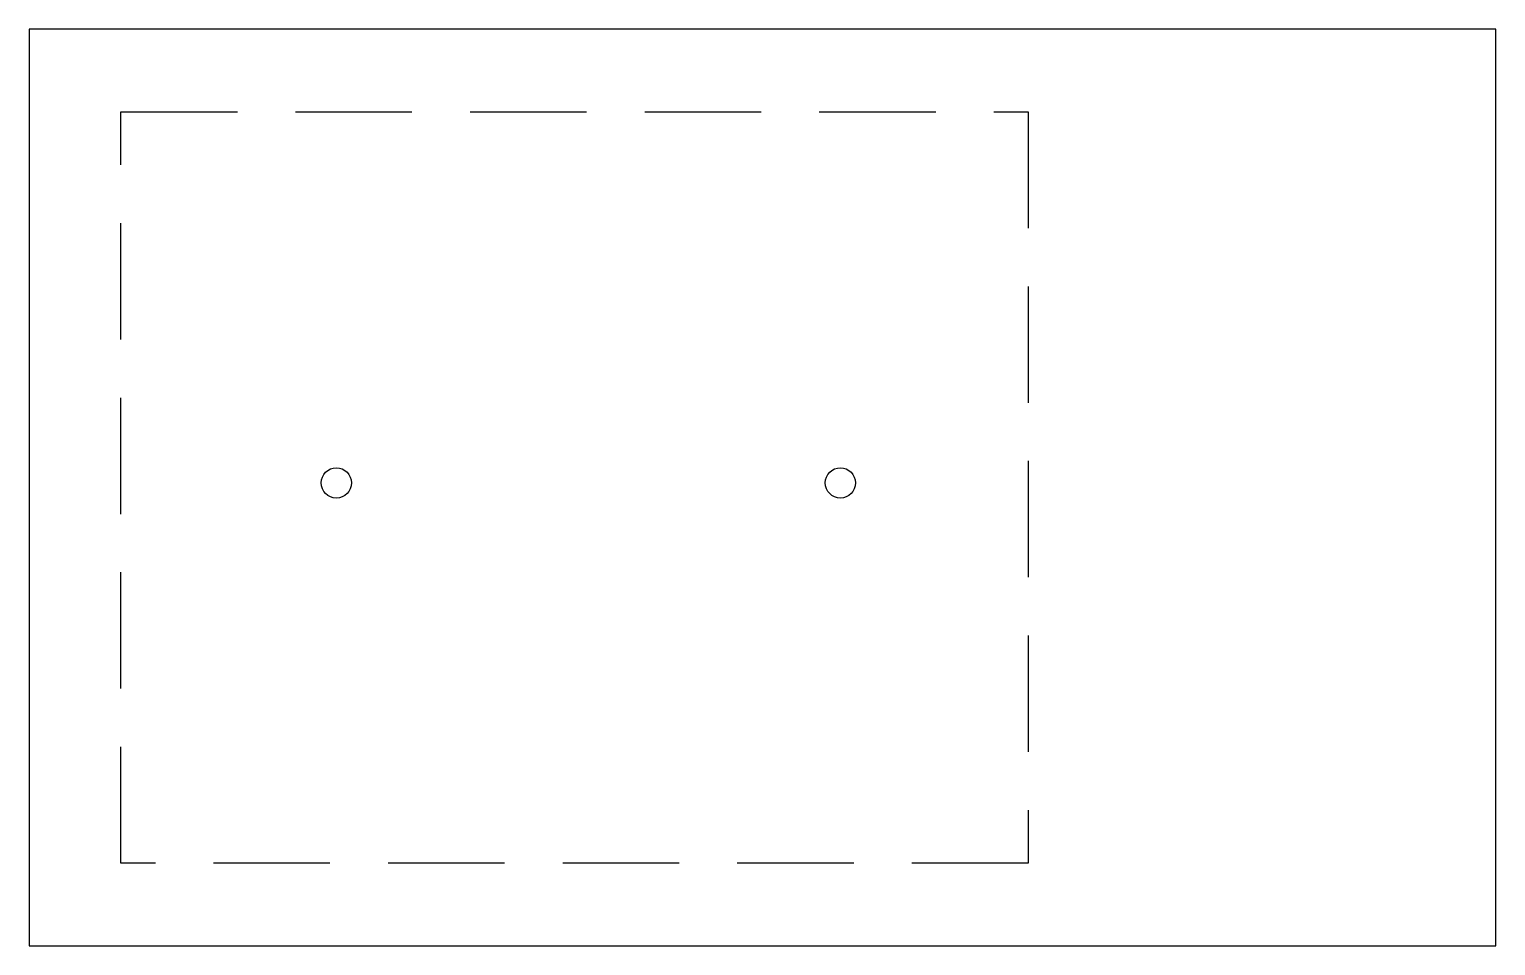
# Model space of a CAD drawing. Header units: millimetres. Extents: x 0 to 160, y 0 to 100.
import ezdxf

# ---------------------------------------------------------------- set-up
doc = ezdxf.new("R2010")
doc.units = ezdxf.units.MM
doc.linetypes.add('DASH2', pattern=[19.05, 12.7, -6.35])
doc.layers.add('AUXILIAR', color=153, linetype='Continuous')

msp = doc.modelspace()

# ---------------------------------------------------------------- linework, layer by layer
for p, q in [((160, 100), (0, 100)), ((0, 100), (0, 0)), ((160, 0), (160, 100)), ((0, 0), (160, 0))]:
    msp.add_line(p, q)
for centre in [(33.5, 50.5), (88.5, 50.5)]:
    msp.add_circle(centre, 1.65)
at = {"layer": 'AUXILIAR', "linetype": 'DASH2'}
for p, q in [((10, 9), (10, 91)), ((10, 91), (109, 91)), ((109, 91), (109, 9)), ((109, 9), (10, 9))]:
    msp.add_line(p, q, dxfattribs=at)

doc.saveas('drawing.dxf')
